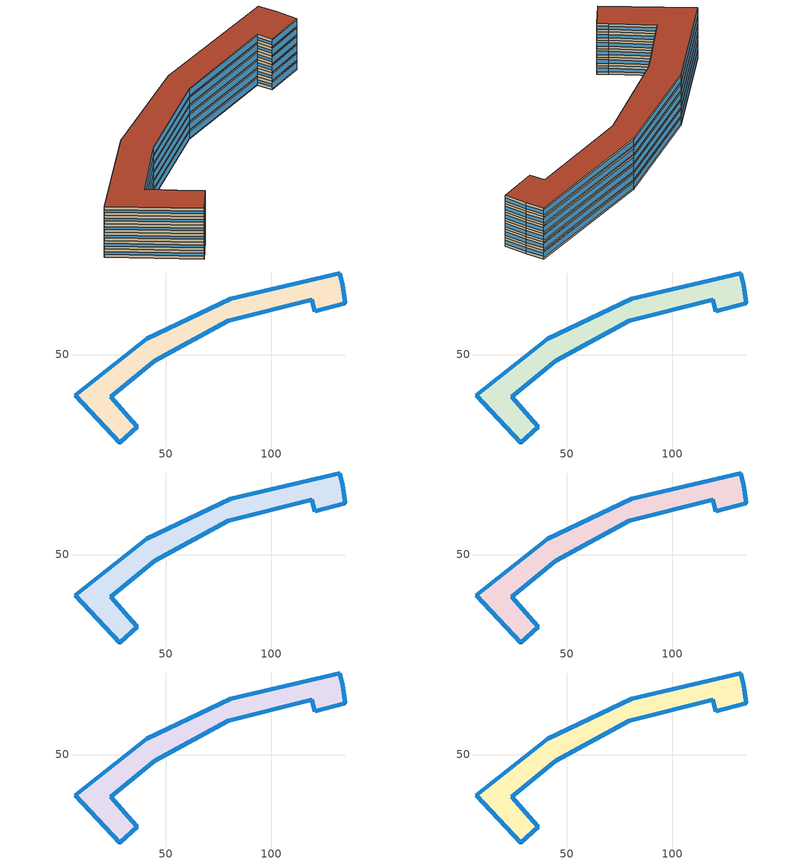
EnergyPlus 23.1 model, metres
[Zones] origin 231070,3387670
Block 21 Administration Storey 0
 floor ground (Project Floor): 132.7,88.66 134.08,82.53 135.32,74.4 120.63,70.43 119.43,75.9 79.73,66.13 44.8,47.03 24.02,29.9 34.1,18.34 36.53,15.83 28.37,8.05 7.05,30.77 41.03,57.44 80.95,76.53 z0
 wall outside (Project Wall): 135.32,74.4 134.08,82.53 132.7,88.66 80.95,76.53 41.03,57.44 7.05,30.77 28.37,8.05 36.53,15.83 34.1,18.34 24.02,29.9 44.8,47.03 79.73,66.13 119.43,75.9 120.63,70.43 135.32,74.4 z0:3
 window (Administration_east_window_construction): 135.32,74.4 134.08,82.52 / 134.08,82.53 132.7,88.66 / 36.53,15.84 34.1,18.33 / 34.09,18.34 24.03,29.9 z0.9:2.1
 window (Administration_north_window_construction): 132.68,88.66 80.98,76.53 / 80.93,76.52 41.05,57.45 / 41.01,57.43 7.07,30.78 z0.6:2.4
 window (Administration_west_window_construction): 7.06,30.76 28.36,8.06 / 119.43,75.9 120.63,70.44 z1.05:1.95
 window (Administration_south_window_construction): 28.38,8.05 36.53,15.83 / 24.03,29.91 44.79,47.02 / 44.81,47.04 79.71,66.12 / 79.75,66.13 119.41,75.9 / 120.64,70.44 135.31,74.39 z0.45:2.55
 roof outside (Project Ceiling): 120.63,70.43 135.32,74.4 134.08,82.53 132.7,88.66 80.95,76.53 41.03,57.44 7.05,30.77 28.37,8.05 36.53,15.83 34.1,18.34 24.02,29.9 44.8,47.03 79.73,66.13 119.43,75.9 z3
Block 21 Administration Storey 1
 floor outside (Project Floor): 132.7,88.66 134.08,82.53 135.32,74.4 120.63,70.43 119.43,75.9 79.73,66.13 44.8,47.03 24.02,29.9 34.1,18.34 36.53,15.83 28.37,8.05 7.05,30.77 41.03,57.44 80.95,76.53 z3
 wall outside (Project Wall): 135.32,74.4 134.08,82.53 132.7,88.66 80.95,76.53 41.03,57.44 7.05,30.77 28.37,8.05 36.53,15.83 34.1,18.34 24.02,29.9 44.8,47.03 79.73,66.13 119.43,75.9 120.63,70.43 135.32,74.4 z3:6
 window (Administration_east_window_construction): 135.32,74.4 134.08,82.52 / 134.08,82.53 132.7,88.66 / 36.53,15.84 34.1,18.33 / 34.09,18.34 24.03,29.9 z3.9:5.1
 window (Administration_north_window_construction): 132.68,88.66 80.98,76.53 / 80.93,76.52 41.05,57.45 / 41.01,57.43 7.07,30.78 z3.6:5.4
 window (Administration_west_window_construction): 7.06,30.76 28.36,8.06 / 119.43,75.9 120.63,70.44 z4.05:4.95
 window (Administration_south_window_construction): 28.38,8.05 36.53,15.83 / 24.03,29.91 44.79,47.02 / 44.81,47.04 79.71,66.12 / 79.75,66.13 119.41,75.9 / 120.64,70.44 135.31,74.39 z3.45:5.55
 roof outside (Project Ceiling): 120.63,70.43 135.32,74.4 134.08,82.53 132.7,88.66 80.95,76.53 41.03,57.44 7.05,30.77 28.37,8.05 36.53,15.83 34.1,18.34 24.02,29.9 44.8,47.03 79.73,66.13 119.43,75.9 z6
Block 21 Administration Storey 2
 floor outside (Project Floor): 132.7,88.66 134.08,82.53 135.32,74.4 120.63,70.43 119.43,75.9 79.73,66.13 44.8,47.03 24.02,29.9 34.1,18.34 36.53,15.83 28.37,8.05 7.05,30.77 41.03,57.44 80.95,76.53 z6
 wall outside (Project Wall): 135.32,74.4 134.08,82.53 132.7,88.66 80.95,76.53 41.03,57.44 7.05,30.77 28.37,8.05 36.53,15.83 34.1,18.34 24.02,29.9 44.8,47.03 79.73,66.13 119.43,75.9 120.63,70.43 135.32,74.4 z6:9
 window (Administration_east_window_construction): 135.32,74.4 134.08,82.52 / 134.08,82.53 132.7,88.66 / 36.53,15.84 34.1,18.33 / 34.09,18.34 24.03,29.9 z6.9:8.1
 window (Administration_north_window_construction): 132.68,88.66 80.98,76.53 / 80.93,76.52 41.05,57.45 / 41.01,57.43 7.07,30.78 z6.6:8.4
 window (Administration_west_window_construction): 7.06,30.76 28.36,8.06 / 119.43,75.9 120.63,70.44 z7.05:7.95
 window (Administration_south_window_construction): 28.38,8.05 36.53,15.83 / 24.03,29.91 44.79,47.02 / 44.81,47.04 79.71,66.12 / 79.75,66.13 119.41,75.9 / 120.64,70.44 135.31,74.39 z6.45:8.55
 roof outside (Project Ceiling): 120.63,70.43 135.32,74.4 134.08,82.53 132.7,88.66 80.95,76.53 41.03,57.44 7.05,30.77 28.37,8.05 36.53,15.83 34.1,18.34 24.02,29.9 44.8,47.03 79.73,66.13 119.43,75.9 z9
Block 21 Administration Storey 3
 floor outside (Project Floor): 132.7,88.66 134.08,82.53 135.32,74.4 120.63,70.43 119.43,75.9 79.73,66.13 44.8,47.03 24.02,29.9 34.1,18.34 36.53,15.83 28.37,8.05 7.05,30.77 41.03,57.44 80.95,76.53 z9
 wall outside (Project Wall): 135.32,74.4 134.08,82.53 132.7,88.66 80.95,76.53 41.03,57.44 7.05,30.77 28.37,8.05 36.53,15.83 34.1,18.34 24.02,29.9 44.8,47.03 79.73,66.13 119.43,75.9 120.63,70.43 135.32,74.4 z9:12
 window (Administration_east_window_construction): 135.32,74.4 134.08,82.52 / 134.08,82.53 132.7,88.66 / 36.53,15.84 34.1,18.33 / 34.09,18.34 24.03,29.9 z9.9:11.1
 window (Administration_north_window_construction): 132.68,88.66 80.98,76.53 / 80.93,76.52 41.05,57.45 / 41.01,57.43 7.07,30.78 z9.6:11.4
 window (Administration_west_window_construction): 7.06,30.76 28.36,8.06 / 119.43,75.9 120.63,70.44 z10.05:10.95
 window (Administration_south_window_construction): 28.38,8.05 36.53,15.83 / 24.03,29.91 44.79,47.02 / 44.81,47.04 79.71,66.12 / 79.75,66.13 119.41,75.9 / 120.64,70.44 135.31,74.39 z9.45:11.55
 roof outside (Project Ceiling): 120.63,70.43 135.32,74.4 134.08,82.53 132.7,88.66 80.95,76.53 41.03,57.44 7.05,30.77 28.37,8.05 36.53,15.83 34.1,18.34 24.02,29.9 44.8,47.03 79.73,66.13 119.43,75.9 z12
Block 21 Administration Storey 4
 floor outside (Project Floor): 132.7,88.66 134.08,82.53 135.32,74.4 120.63,70.43 119.43,75.9 79.73,66.13 44.8,47.03 24.02,29.9 34.1,18.34 36.53,15.83 28.37,8.05 7.05,30.77 41.03,57.44 80.95,76.53 z12
 wall outside (Project Wall): 135.32,74.4 134.08,82.53 132.7,88.66 80.95,76.53 41.03,57.44 7.05,30.77 28.37,8.05 36.53,15.83 34.1,18.34 24.02,29.9 44.8,47.03 79.73,66.13 119.43,75.9 120.63,70.43 135.32,74.4 z12:15
 window (Administration_east_window_construction): 135.32,74.4 134.08,82.52 / 134.08,82.53 132.7,88.66 / 36.53,15.84 34.1,18.33 / 34.09,18.34 24.03,29.9 z12.9:14.1
 window (Administration_north_window_construction): 132.68,88.66 80.98,76.53 / 80.93,76.52 41.05,57.45 / 41.01,57.43 7.07,30.78 z12.6:14.4
 window (Administration_west_window_construction): 7.06,30.76 28.36,8.06 / 119.43,75.9 120.63,70.44 z13.05:13.95
 window (Administration_south_window_construction): 28.38,8.05 36.53,15.83 / 24.03,29.91 44.79,47.02 / 44.81,47.04 79.71,66.12 / 79.75,66.13 119.41,75.9 / 120.64,70.44 135.31,74.39 z12.45:14.55
 roof outside (Project Ceiling): 120.63,70.43 135.32,74.4 134.08,82.53 132.7,88.66 80.95,76.53 41.03,57.44 7.05,30.77 28.37,8.05 36.53,15.83 34.1,18.34 24.02,29.9 44.8,47.03 79.73,66.13 119.43,75.9 z15
Block 21 Administration Storey 5
 floor outside (Project Floor): 132.7,88.66 134.08,82.53 135.32,74.4 120.63,70.43 119.43,75.9 79.73,66.13 44.8,47.03 24.02,29.9 34.1,18.34 36.53,15.83 28.37,8.05 7.05,30.77 41.03,57.44 80.95,76.53 z15
 wall outside (Project Wall): 135.32,74.4 134.08,82.53 132.7,88.66 80.95,76.53 41.03,57.44 7.05,30.77 28.37,8.05 36.53,15.83 34.1,18.34 24.02,29.9 44.8,47.03 79.73,66.13 119.43,75.9 120.63,70.43 135.32,74.4 z15:18
 window (Administration_east_window_construction): 135.32,74.4 134.08,82.52 / 134.08,82.53 132.7,88.66 / 36.53,15.84 34.1,18.33 / 34.09,18.34 24.03,29.9 z15.9:17.1
 window (Administration_north_window_construction): 132.68,88.66 80.98,76.53 / 80.93,76.52 41.05,57.45 / 41.01,57.43 7.07,30.78 z15.6:17.4
 window (Administration_west_window_construction): 7.06,30.76 28.36,8.06 / 119.43,75.9 120.63,70.44 z16.05:16.95
 window (Administration_south_window_construction): 28.38,8.05 36.53,15.83 / 24.03,29.91 44.79,47.02 / 44.81,47.04 79.71,66.12 / 79.75,66.13 119.41,75.9 / 120.64,70.44 135.31,74.39 z15.45:17.55
 roof outside (Project Flat Roof): 120.63,70.43 135.32,74.4 134.08,82.53 132.7,88.66 80.95,76.53 41.03,57.44 7.05,30.77 28.37,8.05 36.53,15.83 34.1,18.34 24.02,29.9 44.8,47.03 79.73,66.13 119.43,75.9 z18
[Building]
Building_1: North Axis=0; Terrain=City; Loads Convergence Tolerance Value=0.04; Temperature Convergence Tolerance Value=0.4; Solar Distribution=FullExterior; Maximum Number of Warmup Days=25; Minimum Number of Warmup Days=6
[Site:Location]
CHN Design_Conditions: Latitude=30; Longitude=114; Time Zone=8; Elevation=12
[SIZINGPERIOD:DESIGNDAY] Day of Month=21; DryBulb Temperature Range Modifier Type=DefaultMultipliers; Humidity Condition Type=Wetbulb; Barometric Pressure=101181; Rain Indicator=No; Snow Indicator=No; Daylight Saving Time Indicator=No; Sky Clearness=0; Begin Environment Reset Mode=FullResetAtBeginEnvironment
Name | Month | Day Type | Maximum DryBulb Temperature | Daily DryBulb Temperature Range | Wetbulb or DewPoint at Maximum DryBulb | Wind Speed | Wind Direction | Solar Model Indicator | ASHRAE Clear Sky Optical Depth for Beam Irradiance taub | ASHRAE Clear Sky Optical Depth for Diffuse Irradiance taud
Ann Htg 99.6% Condns DB | 1 | WinterDesignDay | -10 | 0 | -4.8 | 1 | 340 | ASHRAEClearSky | 0 | 0
Ann Clg .4% Condns DB=>MWB | 7 | SummerDesignDay | 40 | 6.6 | 27.1 | 3.5 | 220 | ASHRAETau | 0.781 | 1.413
[MATERIAL]
DefaultMaterial: Roughness=Rough; Thickness=0.1; Conductivity=0.1; Density=1000; Specific Heat=1000; Thermal Absorptance=0.9; Solar Absorptance=0.7; Visible Absorptance=0.7
[WINDOWMATERIAL:SIMPLEGLAZINGSYSTEM] UFactor=3; Visible Transmittance=0.6
Name | Solar Heat Gain Coefficient
Administration_east_window; Administration_south_window; Administration_west_window | 0.3
Administration_north_window | 0.35
[CONSTRUCTION]
Project Wall; Project Floor; Project Flat Roof; Project Ceiling: DefaultMaterial
Administration_east_window_construction: Administration_east_window
Administration_south_window_construction: Administration_south_window
Administration_west_window_construction: Administration_west_window
Administration_north_window_construction: Administration_north_window
[SPACE] Ceiling Height=autocalculate; Volume=autocalculate; Floor Area=autocalculate; Space Type=Administration
Name | Zone
Block 21 Administration Storey 0_space | Block 21 Administration Storey 0
Block 21 Administration Storey 1_space | Block 21 Administration Storey 1
Block 21 Administration Storey 2_space | Block 21 Administration Storey 2
Block 21 Administration Storey 3_space | Block 21 Administration Storey 3
Block 21 Administration Storey 4_space | Block 21 Administration Storey 4
Block 21 Administration Storey 5_space | Block 21 Administration Storey 5
[SPACELIST]
Administration: Block 21 Administration Storey 0_space, Block 21 Administration Storey 1_space, Block 21 Administration Storey 2_space, Block 21 Administration Storey 3_space, Block 21 Administration Storey 4_space, Block 21 Administration Storey 5_space
[ZONE] Type=1; Multiplier=1; Ceiling Height=autocalculate; Volume=autocalculate; Floor Area=autocalculate; Part of Total Floor Area=Yes
Block 21 Administration Storey 0; Block 21 Administration Storey 1; Block 21 Administration Storey 2; Block 21 Administration Storey 3; Block 21 Administration Storey 4; Block 21 Administration Storey 5
[PEOPLE]
People_for_administration: Zone or ZoneList or Space or SpaceList=Administration; Number of People Schedule=SeasonalSchedule_Schedule_administration_people; Number of People Calculation Method=People/Area; People per Floor Area=0.125; Fraction Radiant=0.3; Sensible Heat Fraction=autocalculate; Activity Level Schedule=SeasonalSchedule_Schedule_administration_activity; Carbon Dioxide Generation Rate=3.82e-08; Enable ASHRAE 55 Comfort Warnings=No; Mean Radiant Temperature Calculation Type=ZoneAveraged; Clothing Insulation Calculation Method=ClothingInsulationSchedule; Cold Stress Temperature Threshold=15.56; Heat Stress Temperature Threshold=30
[LIGHTS]
Light_for_administration: Zone or ZoneList or Space or SpaceList=Administration; Schedule=SeasonalSchedule_administration_lighting; Design Level Calculation Method=Watts/Area; Watts per Zone Floor Area=8; Return Air Fraction=0; Fraction Radiant=0.32; Fraction Visible=0.25; Fraction Replaceable=1; EndUse Subcategory=General; Return Air Fraction Calculated from Plenum Temperature=No; Return Air Fraction Function of Plenum Temperature Coefficient 1=0; Return Air Fraction Function of Plenum Temperature Coefficient 2=0
[ELECTRICEQUIPMENT]
Equipment_for_administration: Zone or ZoneList or Space or SpaceList=Administration; Schedule=SeasonalSchedule_Schedule_administration_equipment; Design Level Calculation Method=Watts/Area; Watts per Zone Floor Area=15; Fraction Latent=0; Fraction Radiant=0; Fraction Lost=0; EndUse Subcategory=Electric Equipment
[DAYLIGHTING:CONTROLS] Illuminance Setpoint at Reference Point 1=300
Name | Zone or Space | Glare Calculation Daylighting Reference Point | Daylighting Reference Point 1
Dlight_Block 21 Administration Storey 0 | Block 21 Administration Storey 0 | Rpoint_Block 21 Administration Storey 0 | Rpoint_Block 21 Administration Storey 0
Dlight_Block 21 Administration Storey 1 | Block 21 Administration Storey 1 | Rpoint_Block 21 Administration Storey 1 | Rpoint_Block 21 Administration Storey 1
Dlight_Block 21 Administration Storey 2 | Block 21 Administration Storey 2 | Rpoint_Block 21 Administration Storey 2 | Rpoint_Block 21 Administration Storey 2
Dlight_Block 21 Administration Storey 3 | Block 21 Administration Storey 3 | Rpoint_Block 21 Administration Storey 3 | Rpoint_Block 21 Administration Storey 3
Dlight_Block 21 Administration Storey 4 | Block 21 Administration Storey 4 | Rpoint_Block 21 Administration Storey 4 | Rpoint_Block 21 Administration Storey 4
Dlight_Block 21 Administration Storey 5 | Block 21 Administration Storey 5 | Rpoint_Block 21 Administration Storey 5 | Rpoint_Block 21 Administration Storey 5
[HVACTEMPLATE:THERMOSTAT]
Name | Heating Setpoint Schedule | Cooling Setpoint Schedule
Thermostat_for_office | SeasonalSchedule_office_heating | SeasonalSchedule_office_cooling
Thermostat_for_commercial | SeasonalSchedule_commerical_heating | SeasonalSchedule_commerical_cooling
Thermostat_for_residential | SeasonalSchedule_residential_heating | SeasonalSchedule_residential_cooling
Thermostat_for_school | SeasonalSchedule_school_heating | SeasonalSchedule_school_cooling
Thermostat_for_hospital | SeasonalSchedule_hospital_heating | SeasonalSchedule_hospital_cooling
Thermostat_for_industrial | SeasonalSchedule_Industrial_heating | SeasonalSchedule_Industrial_cooling
Thermostat_for_transport | SeasonalSchedule_transport_heating | SeasonalSchedule_transport_cooling
Thermostat_for_administration | SeasonalSchedule_administration_heating | SeasonalSchedule_administration_cooling
[HVACTEMPLATE:ZONE:IDEALLOADSAIRSYSTEM] Template Thermostat=Thermostat_for_administration; Maximum Heating Supply Air Temperature=50; Minimum Cooling Supply Air Temperature=13; Maximum Heating Supply Air Humidity Ratio=0.0156; Minimum Cooling Supply Air Humidity Ratio=0.0077; Heating Limit=NoLimit; Cooling Limit=NoLimit; Dehumidification Control Type=ConstantSensibleHeatRatio; Cooling Sensible Heat Ratio=0.7; Dehumidification Setpoint=60; Humidification Control Type=None; Humidification Setpoint=30; Outdoor Air Method=DetailedSpecification; Outdoor Air Flow Rate per Person=0.00944; Outdoor Air Flow Rate per Zone Floor Area=0; Outdoor Air Flow Rate per Zone=0; Design Specification Outdoor Air Object=Ventilation_for_administration; Demand Controlled Ventilation Type=None; Outdoor Air Economizer Type=NoEconomizer; Heat Recovery Type=None; Sensible Heat Recovery Effectiveness=0.7; Latent Heat Recovery Effectiveness=0.65
Block 21 Administration Storey 0; Block 21 Administration Storey 1; Block 21 Administration Storey 2; Block 21 Administration Storey 3; Block 21 Administration Storey 4; Block 21 Administration Storey 5
[DESIGNSPECIFICATION:OUTDOORAIR]
Ventilation_for_administration: Outdoor Air Method=Flow/Person; Outdoor Air Flow per Person=0.00833333; Outdoor Air Flow per Zone Floor Area=0; Outdoor Air Flow per Zone=0; Outdoor Air Flow Air Changes per Hour=0
[SCHEDULE:DAY:HOURLY]
Schedule_administration_heating_summer_hourly; Schedule_commerical_heating_summer_hourly; Schedule_residential_heating_summer_hourly; Schedule_school_heating_summer_hourly; Schedule_hospital_heating_summer_hourly; Schedule_Industrial_heating_summer_hourly; Schedule_transport_heating_summer_hourly; Schedule_office_heating_summer_hourly: -20, -20, -20, -20, -20, -20, -20, -20, -20, -20, -20, -20, -20, -20, -20, -20, -20, -20, -20, -20, -20, -20, -20, -20
Schedule_administration_heating_winnter_weekday_hourly: 5, 5, 5, 5, 5, 5, 12, 12, 18, 20, 20, 20, 20, 20, 20, 20, 20, 20, 18, 5, 5, 5, 5, 5
Schedule_administration_heating_winnter_holiday_hourly; Schedule_school_heating_winnter_holiday_hourly: 5, 5, 5, 5, 5, 5, 5, 5, 5, 5, 5, 5, 5, 5, 5, 5, 5, 5, 5, 5, 5, 5, 5, 5
Schedule_administration_cooling_winter_hourly; Schedule_administration_cooling_summer_holiday_hourly; Schedule_commerical_cooling_winter_hourly; Schedule_residential_cooling_winter_hourly; Schedule_school_cooling_winter_hourly; Schedule_school_cooling_summer_holiday_hourly; Schedule_hospital_cooling_winter_hourly; Schedule_Industrial_cooling_winter_hourly; Schedule_transport_cooling_winter_hourly; Schedule_office_cooling_winter_hourly: 50, 50, 50, 50, 50, 50, 50, 50, 50, 50, 50, 50, 50, 50, 50, 50, 50, 50, 50, 50, 50, 50, 50, 50
Schedule_administration_cooling_summer_weekday_hourly: 50, 50, 50, 50, 50, 50, 50, 28, 26, 26, 26, 26, 26, 26, 26, 26, 26, 26, 50, 50, 50, 50, 50, 50
Schedule_administration_lighting_weekday_hourly: 0.2, 0.2, 0.2, 0.2, 0.2, 0.2, 0.2, 0.5, 0.95, 0.95, 0.95, 0.8, 0.8, 0.95, 0.95, 0.95, 0.95, 0.95, 0.3, 0.2, 0.2, 0.2, 0.2, 0.2
Schedule_administration_lighting_holiday_hourly: 0.2, 0.2, 0.2, 0.2, 0.2, 0.2, 0.2, 0.25, 0.475, 0.475, 0.475, 0.4, 0.4, 0.475, 0.475, 0.475, 0.475, 0.475, 0.2, 0.2, 0.2, 0.2, 0.2, 0.2
Schedule_administration_equipment_weekday_hourly: 0.2, 0.2, 0.2, 0.2, 0.2, 0.2, 0.2, 0.5, 0.95, 0.95, 0.95, 0.5, 0.5, 0.95, 0.95, 0.95, 0.95, 0.3, 0.2, 0.2, 0.2, 0.2, 0.2, 0.2
Schedule_administration_equipment_holiday_hourly: 0.2, 0.2, 0.2, 0.2, 0.2, 0.2, 0.2, 0.25, 0.475, 0.475, 0.475, 0.25, 0.25, 0.475, 0.475, 0.475, 0.475, 0.2, 0.2, 0.2, 0.2, 0.2, 0.2, 0.2
Schedule_administration_people_weekday_hourly: 0, 0, 0, 0, 0, 0, 0.1, 0.5, 0.95, 0.95, 0.95, 0.8, 0.8, 0.95, 0.95, 0.95, 0.95, 0.3, 0.1, 0, 0, 0, 0, 0
Schedule_administration_people_holiday_hourly: 0, 0, 0, 0, 0, 0, 0.02, 0.1, 0.19, 0.19, 0.19, 0.16, 0.16, 0.19, 0.19, 0.19, 0.19, 0.06, 0.02, 0, 0, 0, 0, 0
Schedule_administration_activity_weekday_hourly; Schedule_administration_activity_holiday_hourly: 144, 144, 144, 144, 144, 144, 144, 144, 144, 144, 144, 144, 144, 144, 144, 144, 144, 144, 144, 144, 144, 144, 144, 144
Schedule_commerical_heating_winnter_weekday_hourly; Schedule_commerical_heating_winnter_holiday_hourly: 5, 5, 5, 5, 5, 5, 12, 16, 18, 18, 18, 18, 18, 18, 18, 18, 18, 18, 18, 18, 12, 5, 5, 5
Schedule_commerical_cooling_summer_weekday_hourly; Schedule_commerical_cooling_summer_holiday_hourly: 50, 50, 50, 50, 50, 50, 50, 28, 24, 24, 24, 24, 24, 24, 24, 24, 24, 24, 24, 24, 24, 28, 50, 50
Schedule_residential_heating_winnter_weekday_hourly; Schedule_residential_heating_winnter_holiday_hourly: 18, 18, 18, 18, 18, 18, 18, -20, -20, -20, -20, -20, -20, -20, -20, -20, -20, -20, -20, -20, 18, 18, 18, 18
Schedule_residential_cooling_summer_weekday_hourly; Schedule_residential_cooling_summer_holiday_hourly: 26, 26, 26, 26, 26, 26, 26, 50, 50, 50, 50, 50, 50, 50, 50, 50, 50, 50, 50, 50, 26, 26, 26, 26
Schedule_school_heating_winnter_weekday_hourly: 5, 5, 5, 5, 5, 12, 18, 20, 20, 20, 20, 20, 20, 20, 20, 20, 20, 20, 18, 12, 5, 5, 5, 5
Schedule_school_cooling_summer_weekday_hourly: 50, 50, 50, 50, 50, 50, 28, 26, 26, 26, 26, 26, 26, 26, 26, 26, 26, 26, 50, 50, 50, 50, 50, 50
Schedule_hospital_heating_winnter_weekday_hourly; Schedule_hospital_heating_winnter_holiday_hourly: 22, 22, 22, 22, 22, 22, 22, 22, 22, 22, 22, 22, 22, 22, 22, 22, 22, 22, 22, 22, 22, 22, 22, 22
Schedule_hospital_cooling_summer_weekday_hourly; Schedule_hospital_cooling_summer_holiday_hourly: 26, 26, 26, 26, 26, 26, 26, 26, 26, 26, 26, 26, 26, 26, 26, 26, 26, 26, 26, 26, 26, 26, 26, 26
Schedule_Industrial_heating_winnter_weekday_hourly; Schedule_Industrial_heating_winnter_holiday_hourly: -20, -20, -20, -20, -20, -20, 18, 18, 18, 18, 18, 18, 18, 18, 18, 18, 18, 18, 18, -20, -20, -20, -20, -20
Schedule_Industrial_cooling_summer_weekday_hourly; Schedule_Industrial_cooling_summer_holiday_hourly: 50, 50, 50, 50, 50, 50, 50, 28, 28, 28, 28, 28, 28, 28, 28, 28, 28, 28, 28, 50, 50, 50, 50, 50
Schedule_transport_heating_winnter_weekday_hourly; Schedule_transport_heating_winnter_holiday_hourly: 18, 18, 18, 18, 18, 18, 20, 20, 20, 20, 20, 20, 20, 20, 20, 20, 20, 20, 20, 20, 20, 20, 18, 18
Schedule_transport_cooling_summer_weekday_hourly; Schedule_transport_cooling_summer_holiday_hourly: 26, 26, 26, 26, 26, 26, 26, 24, 24, 24, 25, 24, 24, 24, 24, 24, 24, 24, 24, 24, 24, 24, 26, 28
Schedule_office_heating_winnter_weekday_hourly: 5, 5, 5, 5, 5, 5, 12, 18, 20, 20, 20, 20, 20, 20, 20, 20, 20, 20, 20, 18, 12, 5, 5, 5
Schedule_office_heating_winnter_holiday_hourly: 5, 5, 5, 5, 5, 5, 5, 5, 5, 16, 16, 16, 16, 16, 16, 16, 16, 5, 5, 5, 5, 5, 5, 5
Schedule_office_cooling_summer_weekday_hourly: 50, 50, 50, 50, 50, 50, 28, 26, 26, 26, 26, 26, 26, 26, 26, 26, 26, 26, 26, 26, 50, 50, 50, 50
Schedule_office_cooling_summer_holiday_hourly: 50, 50, 50, 50, 50, 50, 50, 50, 50, 50, 50, 26, 26, 26, 26, 26, 26, 50, 50, 50, 50, 50, 50, 50
[SCHEDULE:WEEK:DAILY]
Schedule_office_heating_summer_weekly: Schedule_office_heating_summer_hourly, Schedule_office_heating_summer_hourly, Schedule_office_heating_summer_hourly, Schedule_office_heating_summer_hourly, Schedule_office_heating_summer_hourly, Schedule_office_heating_summer_hourly, Schedule_office_heating_summer_hourly, Schedule_office_heating_summer_hourly, Schedule_office_heating_summer_hourly, Schedule_office_heating_summer_hourly, Schedule_office_heating_summer_hourly, Schedule_office_heating_summer_hourly
Schedule_office_heating_winnter_weekly: Schedule_office_heating_winnter_holiday_hourly, Schedule_office_heating_winnter_weekday_hourly, Schedule_office_heating_winnter_weekday_hourly, Schedule_office_heating_winnter_weekday_hourly, Schedule_office_heating_winnter_weekday_hourly, Schedule_office_heating_winnter_weekday_hourly, Schedule_office_heating_winnter_holiday_hourly, Schedule_office_heating_winnter_holiday_hourly, Schedule_office_heating_winnter_weekday_hourly, Schedule_office_heating_winnter_weekday_hourly, Schedule_office_heating_winnter_holiday_hourly, Schedule_office_heating_winnter_holiday_hourly
Schedule_office_cooling_winnter_weekly: Schedule_office_cooling_winter_hourly, Schedule_office_cooling_winter_hourly, Schedule_office_cooling_winter_hourly, Schedule_office_cooling_winter_hourly, Schedule_office_cooling_winter_hourly, Schedule_office_cooling_winter_hourly, Schedule_office_cooling_winter_hourly, Schedule_office_cooling_winter_hourly, Schedule_office_cooling_winter_hourly, Schedule_office_cooling_winter_hourly, Schedule_office_cooling_winter_hourly, Schedule_office_cooling_winter_hourly
Schedule_office_cooling_summer_weekly: Schedule_office_cooling_summer_holiday_hourly, Schedule_office_cooling_summer_weekday_hourly, Schedule_office_cooling_summer_weekday_hourly, Schedule_office_cooling_summer_weekday_hourly, Schedule_office_cooling_summer_weekday_hourly, Schedule_office_cooling_summer_weekday_hourly, Schedule_office_cooling_summer_holiday_hourly, Schedule_office_cooling_summer_holiday_hourly, Schedule_office_cooling_summer_weekday_hourly, Schedule_office_cooling_summer_weekday_hourly, Schedule_office_cooling_summer_holiday_hourly, Schedule_office_cooling_summer_holiday_hourly
Schedule_commerical_heating_summer_weekly: Schedule_commerical_heating_summer_hourly, Schedule_commerical_heating_summer_hourly, Schedule_commerical_heating_summer_hourly, Schedule_commerical_heating_summer_hourly, Schedule_commerical_heating_summer_hourly, Schedule_commerical_heating_summer_hourly, Schedule_commerical_heating_summer_hourly, Schedule_commerical_heating_summer_hourly, Schedule_commerical_heating_summer_hourly, Schedule_commerical_heating_summer_hourly, Schedule_commerical_heating_summer_hourly, Schedule_commerical_heating_summer_hourly
Schedule_commerical_heating_winnter_weekly: Schedule_commerical_heating_winnter_holiday_hourly, Schedule_commerical_heating_winnter_weekday_hourly, Schedule_commerical_heating_winnter_weekday_hourly, Schedule_commerical_heating_winnter_weekday_hourly, Schedule_commerical_heating_winnter_weekday_hourly, Schedule_commerical_heating_winnter_weekday_hourly, Schedule_commerical_heating_winnter_holiday_hourly, Schedule_commerical_heating_winnter_holiday_hourly, Schedule_commerical_heating_winnter_weekday_hourly, Schedule_commerical_heating_winnter_weekday_hourly, Schedule_commerical_heating_winnter_holiday_hourly, Schedule_commerical_heating_winnter_holiday_hourly
Schedule_commerical_cooling_winnter_weekly: Schedule_commerical_cooling_winter_hourly, Schedule_commerical_cooling_winter_hourly, Schedule_commerical_cooling_winter_hourly, Schedule_commerical_cooling_winter_hourly, Schedule_commerical_cooling_winter_hourly, Schedule_commerical_cooling_winter_hourly, Schedule_commerical_cooling_winter_hourly, Schedule_commerical_cooling_winter_hourly, Schedule_commerical_cooling_winter_hourly, Schedule_commerical_cooling_winter_hourly, Schedule_commerical_cooling_winter_hourly, Schedule_commerical_cooling_winter_hourly
Schedule_commerical_cooling_summer_weekly: Schedule_commerical_cooling_summer_holiday_hourly, Schedule_commerical_cooling_summer_weekday_hourly, Schedule_commerical_cooling_summer_weekday_hourly, Schedule_commerical_cooling_summer_weekday_hourly, Schedule_commerical_cooling_summer_weekday_hourly, Schedule_commerical_cooling_summer_weekday_hourly, Schedule_commerical_cooling_summer_holiday_hourly, Schedule_commerical_cooling_summer_holiday_hourly, Schedule_commerical_cooling_summer_weekday_hourly, Schedule_commerical_cooling_summer_weekday_hourly, Schedule_commerical_cooling_summer_holiday_hourly, Schedule_commerical_cooling_summer_holiday_hourly
Schedule_residential_heating_summer_weekly: Schedule_residential_heating_summer_hourly, Schedule_residential_heating_summer_hourly, Schedule_residential_heating_summer_hourly, Schedule_residential_heating_summer_hourly, Schedule_residential_heating_summer_hourly, Schedule_residential_heating_summer_hourly, Schedule_residential_heating_summer_hourly, Schedule_residential_heating_summer_hourly, Schedule_residential_heating_summer_hourly, Schedule_residential_heating_summer_hourly, Schedule_residential_heating_summer_hourly, Schedule_residential_heating_summer_hourly
Schedule_residential_heating_winnter_weekly: Schedule_residential_heating_winnter_holiday_hourly, Schedule_residential_heating_winnter_weekday_hourly, Schedule_residential_heating_winnter_weekday_hourly, Schedule_residential_heating_winnter_weekday_hourly, Schedule_residential_heating_winnter_weekday_hourly, Schedule_residential_heating_winnter_weekday_hourly, Schedule_residential_heating_winnter_holiday_hourly, Schedule_residential_heating_winnter_holiday_hourly, Schedule_residential_heating_winnter_weekday_hourly, Schedule_residential_heating_winnter_weekday_hourly, Schedule_residential_heating_winnter_holiday_hourly, Schedule_residential_heating_winnter_holiday_hourly
Schedule_residential_cooling_winnter_weekly: Schedule_residential_cooling_winter_hourly, Schedule_residential_cooling_winter_hourly, Schedule_residential_cooling_winter_hourly, Schedule_residential_cooling_winter_hourly, Schedule_residential_cooling_winter_hourly, Schedule_residential_cooling_winter_hourly, Schedule_residential_cooling_winter_hourly, Schedule_residential_cooling_winter_hourly, Schedule_residential_cooling_winter_hourly, Schedule_residential_cooling_winter_hourly, Schedule_residential_cooling_winter_hourly, Schedule_residential_cooling_winter_hourly
Schedule_residential_cooling_summer_weekly: Schedule_residential_cooling_summer_holiday_hourly, Schedule_residential_cooling_summer_weekday_hourly, Schedule_residential_cooling_summer_weekday_hourly, Schedule_residential_cooling_summer_weekday_hourly, Schedule_residential_cooling_summer_weekday_hourly, Schedule_residential_cooling_summer_weekday_hourly, Schedule_residential_cooling_summer_holiday_hourly, Schedule_residential_cooling_summer_holiday_hourly, Schedule_residential_cooling_summer_weekday_hourly, Schedule_residential_cooling_summer_weekday_hourly, Schedule_residential_cooling_summer_holiday_hourly, Schedule_residential_cooling_summer_holiday_hourly
Schedule_school_heating_summer_weekly: Schedule_school_heating_summer_hourly, Schedule_school_heating_summer_hourly, Schedule_school_heating_summer_hourly, Schedule_school_heating_summer_hourly, Schedule_school_heating_summer_hourly, Schedule_school_heating_summer_hourly, Schedule_school_heating_summer_hourly, Schedule_school_heating_summer_hourly, Schedule_school_heating_summer_hourly, Schedule_school_heating_summer_hourly, Schedule_school_heating_summer_hourly, Schedule_school_heating_summer_hourly
Schedule_school_heating_winnter_weekly: Schedule_school_heating_winnter_holiday_hourly, Schedule_school_heating_winnter_weekday_hourly, Schedule_school_heating_winnter_weekday_hourly, Schedule_school_heating_winnter_weekday_hourly, Schedule_school_heating_winnter_weekday_hourly, Schedule_school_heating_winnter_weekday_hourly, Schedule_school_heating_winnter_holiday_hourly, Schedule_school_heating_winnter_holiday_hourly, Schedule_school_heating_winnter_weekday_hourly, Schedule_school_heating_winnter_weekday_hourly, Schedule_school_heating_winnter_holiday_hourly, Schedule_school_heating_winnter_holiday_hourly
Schedule_school_cooling_winnter_weekly: Schedule_school_cooling_winter_hourly, Schedule_school_cooling_winter_hourly, Schedule_school_cooling_winter_hourly, Schedule_school_cooling_winter_hourly, Schedule_school_cooling_winter_hourly, Schedule_school_cooling_winter_hourly, Schedule_school_cooling_winter_hourly, Schedule_school_cooling_winter_hourly, Schedule_school_cooling_winter_hourly, Schedule_school_cooling_winter_hourly, Schedule_school_cooling_winter_hourly, Schedule_school_cooling_winter_hourly
Schedule_school_cooling_summer_weekly: Schedule_school_cooling_summer_holiday_hourly, Schedule_school_cooling_summer_weekday_hourly, Schedule_school_cooling_summer_weekday_hourly, Schedule_school_cooling_summer_weekday_hourly, Schedule_school_cooling_summer_weekday_hourly, Schedule_school_cooling_summer_weekday_hourly, Schedule_school_cooling_summer_holiday_hourly, Schedule_school_cooling_summer_holiday_hourly, Schedule_school_cooling_summer_weekday_hourly, Schedule_school_cooling_summer_weekday_hourly, Schedule_school_cooling_summer_holiday_hourly, Schedule_school_cooling_summer_holiday_hourly
Schedule_hospital_heating_summer_weekly: Schedule_hospital_heating_summer_hourly, Schedule_hospital_heating_summer_hourly, Schedule_hospital_heating_summer_hourly, Schedule_hospital_heating_summer_hourly, Schedule_hospital_heating_summer_hourly, Schedule_hospital_heating_summer_hourly, Schedule_hospital_heating_summer_hourly, Schedule_hospital_heating_summer_hourly, Schedule_hospital_heating_summer_hourly, Schedule_hospital_heating_summer_hourly, Schedule_hospital_heating_summer_hourly, Schedule_hospital_heating_summer_hourly
Schedule_hospital_heating_winnter_weekly: Schedule_hospital_heating_winnter_holiday_hourly, Schedule_hospital_heating_winnter_weekday_hourly, Schedule_hospital_heating_winnter_weekday_hourly, Schedule_hospital_heating_winnter_weekday_hourly, Schedule_hospital_heating_winnter_weekday_hourly, Schedule_hospital_heating_winnter_weekday_hourly, Schedule_hospital_heating_winnter_holiday_hourly, Schedule_hospital_heating_winnter_holiday_hourly, Schedule_hospital_heating_winnter_weekday_hourly, Schedule_hospital_heating_winnter_weekday_hourly, Schedule_hospital_heating_winnter_holiday_hourly, Schedule_hospital_heating_winnter_holiday_hourly
Schedule_hospital_cooling_winnter_weekly: Schedule_hospital_cooling_winter_hourly, Schedule_hospital_cooling_winter_hourly, Schedule_hospital_cooling_winter_hourly, Schedule_hospital_cooling_winter_hourly, Schedule_hospital_cooling_winter_hourly, Schedule_hospital_cooling_winter_hourly, Schedule_hospital_cooling_winter_hourly, Schedule_hospital_cooling_winter_hourly, Schedule_hospital_cooling_winter_hourly, Schedule_hospital_cooling_winter_hourly, Schedule_hospital_cooling_winter_hourly, Schedule_hospital_cooling_winter_hourly
Schedule_hospital_cooling_summer_weekly: Schedule_hospital_cooling_summer_holiday_hourly, Schedule_hospital_cooling_summer_weekday_hourly, Schedule_hospital_cooling_summer_weekday_hourly, Schedule_hospital_cooling_summer_weekday_hourly, Schedule_hospital_cooling_summer_weekday_hourly, Schedule_hospital_cooling_summer_weekday_hourly, Schedule_hospital_cooling_summer_holiday_hourly, Schedule_hospital_cooling_summer_holiday_hourly, Schedule_hospital_cooling_summer_weekday_hourly, Schedule_hospital_cooling_summer_weekday_hourly, Schedule_hospital_cooling_summer_holiday_hourly, Schedule_hospital_cooling_summer_holiday_hourly
Schedule_Industrial_heating_summer_weekly: Schedule_Industrial_heating_summer_hourly, Schedule_Industrial_heating_summer_hourly, Schedule_Industrial_heating_summer_hourly, Schedule_Industrial_heating_summer_hourly, Schedule_Industrial_heating_summer_hourly, Schedule_Industrial_heating_summer_hourly, Schedule_Industrial_heating_summer_hourly, Schedule_Industrial_heating_summer_hourly, Schedule_Industrial_heating_summer_hourly, Schedule_Industrial_heating_summer_hourly, Schedule_Industrial_heating_summer_hourly, Schedule_Industrial_heating_summer_hourly
Schedule_Industrial_heating_winnter_weekly: Schedule_Industrial_heating_winnter_holiday_hourly, Schedule_Industrial_heating_winnter_weekday_hourly, Schedule_Industrial_heating_winnter_weekday_hourly, Schedule_Industrial_heating_winnter_weekday_hourly, Schedule_Industrial_heating_winnter_weekday_hourly, Schedule_Industrial_heating_winnter_weekday_hourly, Schedule_Industrial_heating_winnter_holiday_hourly, Schedule_Industrial_heating_winnter_holiday_hourly, Schedule_Industrial_heating_winnter_weekday_hourly, Schedule_Industrial_heating_winnter_weekday_hourly, Schedule_Industrial_heating_winnter_holiday_hourly, Schedule_Industrial_heating_winnter_holiday_hourly
Schedule_Industrial_cooling_winnter_weekly: Schedule_Industrial_cooling_winter_hourly, Schedule_Industrial_cooling_winter_hourly, Schedule_Industrial_cooling_winter_hourly, Schedule_Industrial_cooling_winter_hourly, Schedule_Industrial_cooling_winter_hourly, Schedule_Industrial_cooling_winter_hourly, Schedule_Industrial_cooling_winter_hourly, Schedule_Industrial_cooling_winter_hourly, Schedule_Industrial_cooling_winter_hourly, Schedule_Industrial_cooling_winter_hourly, Schedule_Industrial_cooling_winter_hourly, Schedule_Industrial_cooling_winter_hourly
Schedule_Industrial_cooling_summer_weekly: Schedule_Industrial_cooling_summer_holiday_hourly, Schedule_Industrial_cooling_summer_weekday_hourly, Schedule_Industrial_cooling_summer_weekday_hourly, Schedule_Industrial_cooling_summer_weekday_hourly, Schedule_Industrial_cooling_summer_weekday_hourly, Schedule_Industrial_cooling_summer_weekday_hourly, Schedule_Industrial_cooling_summer_holiday_hourly, Schedule_Industrial_cooling_summer_holiday_hourly, Schedule_Industrial_cooling_summer_weekday_hourly, Schedule_Industrial_cooling_summer_weekday_hourly, Schedule_Industrial_cooling_summer_holiday_hourly, Schedule_Industrial_cooling_summer_holiday_hourly
Schedule_administration_heating_summer_weekly: Schedule_administration_heating_summer_hourly, Schedule_administration_heating_summer_hourly, Schedule_administration_heating_summer_hourly, Schedule_administration_heating_summer_hourly, Schedule_administration_heating_summer_hourly, Schedule_administration_heating_summer_hourly, Schedule_administration_heating_summer_hourly, Schedule_administration_heating_summer_hourly, Schedule_administration_heating_summer_hourly, Schedule_administration_heating_summer_hourly, Schedule_administration_heating_summer_hourly, Schedule_administration_heating_summer_hourly
Schedule_administration_heating_winnter_weekly: Schedule_administration_heating_winnter_holiday_hourly, Schedule_administration_heating_winnter_weekday_hourly, Schedule_administration_heating_winnter_weekday_hourly, Schedule_administration_heating_winnter_weekday_hourly, Schedule_administration_heating_winnter_weekday_hourly, Schedule_administration_heating_winnter_weekday_hourly, Schedule_administration_heating_winnter_holiday_hourly, Schedule_administration_heating_winnter_holiday_hourly, Schedule_administration_heating_winnter_weekday_hourly, Schedule_administration_heating_winnter_weekday_hourly, Schedule_administration_heating_winnter_holiday_hourly, Schedule_administration_heating_winnter_holiday_hourly
Schedule_administration_cooling_winnter_weekly: Schedule_administration_cooling_winter_hourly, Schedule_administration_cooling_winter_hourly, Schedule_administration_cooling_winter_hourly, Schedule_administration_cooling_winter_hourly, Schedule_administration_cooling_winter_hourly, Schedule_administration_cooling_winter_hourly, Schedule_administration_cooling_winter_hourly, Schedule_administration_cooling_winter_hourly, Schedule_administration_cooling_winter_hourly, Schedule_administration_cooling_winter_hourly, Schedule_administration_cooling_winter_hourly, Schedule_administration_cooling_winter_hourly
Schedule_administration_cooling_summer_weekly: Schedule_administration_cooling_summer_holiday_hourly, Schedule_administration_cooling_summer_weekday_hourly, Schedule_administration_cooling_summer_weekday_hourly, Schedule_administration_cooling_summer_weekday_hourly, Schedule_administration_cooling_summer_weekday_hourly, Schedule_administration_cooling_summer_weekday_hourly, Schedule_administration_cooling_summer_holiday_hourly, Schedule_administration_cooling_summer_holiday_hourly, Schedule_administration_cooling_summer_weekday_hourly, Schedule_administration_cooling_summer_weekday_hourly, Schedule_administration_cooling_summer_holiday_hourly, Schedule_administration_cooling_summer_holiday_hourly
Schedule_administration_lighting_weekly: Schedule_administration_lighting_holiday_hourly, Schedule_administration_lighting_weekday_hourly, Schedule_administration_lighting_weekday_hourly, Schedule_administration_lighting_weekday_hourly, Schedule_administration_lighting_weekday_hourly, Schedule_administration_lighting_weekday_hourly, Schedule_administration_lighting_holiday_hourly, Schedule_administration_lighting_holiday_hourly, Schedule_administration_lighting_weekday_hourly, Schedule_administration_lighting_weekday_hourly, Schedule_administration_lighting_holiday_hourly, Schedule_administration_lighting_holiday_hourly
Schedule_administration_equipment_weekly: Schedule_administration_equipment_holiday_hourly, Schedule_administration_equipment_weekday_hourly, Schedule_administration_equipment_weekday_hourly, Schedule_administration_equipment_weekday_hourly, Schedule_administration_equipment_weekday_hourly, Schedule_administration_equipment_weekday_hourly, Schedule_administration_equipment_holiday_hourly, Schedule_administration_equipment_holiday_hourly, Schedule_administration_equipment_weekday_hourly, Schedule_administration_equipment_weekday_hourly, Schedule_administration_equipment_holiday_hourly, Schedule_administration_equipment_holiday_hourly
Schedule_administration_people_weekly: Schedule_administration_people_holiday_hourly, Schedule_administration_people_weekday_hourly, Schedule_administration_people_weekday_hourly, Schedule_administration_people_weekday_hourly, Schedule_administration_people_weekday_hourly, Schedule_administration_people_weekday_hourly, Schedule_administration_people_holiday_hourly, Schedule_administration_people_holiday_hourly, Schedule_administration_people_weekday_hourly, Schedule_administration_people_weekday_hourly, Schedule_administration_people_holiday_hourly, Schedule_administration_people_holiday_hourly
Schedule_administration_activity_weekly: Schedule_administration_activity_holiday_hourly, Schedule_administration_activity_weekday_hourly, Schedule_administration_activity_weekday_hourly, Schedule_administration_activity_weekday_hourly, Schedule_administration_activity_weekday_hourly, Schedule_administration_activity_weekday_hourly, Schedule_administration_activity_holiday_hourly, Schedule_administration_activity_holiday_hourly, Schedule_administration_activity_weekday_hourly, Schedule_administration_activity_weekday_hourly, Schedule_administration_activity_holiday_hourly, Schedule_administration_activity_holiday_hourly
Schedule_transport_heating_summer_weekly: Schedule_transport_heating_summer_hourly, Schedule_transport_heating_summer_hourly, Schedule_transport_heating_summer_hourly, Schedule_transport_heating_summer_hourly, Schedule_transport_heating_summer_hourly, Schedule_transport_heating_summer_hourly, Schedule_transport_heating_summer_hourly, Schedule_transport_heating_summer_hourly, Schedule_transport_heating_summer_hourly, Schedule_transport_heating_summer_hourly, Schedule_transport_heating_summer_hourly, Schedule_transport_heating_summer_hourly
Schedule_transport_heating_winnter_weekly: Schedule_transport_heating_winnter_holiday_hourly, Schedule_transport_heating_winnter_weekday_hourly, Schedule_transport_heating_winnter_weekday_hourly, Schedule_transport_heating_winnter_weekday_hourly, Schedule_transport_heating_winnter_weekday_hourly, Schedule_transport_heating_winnter_weekday_hourly, Schedule_transport_heating_winnter_holiday_hourly, Schedule_transport_heating_winnter_holiday_hourly, Schedule_transport_heating_winnter_weekday_hourly, Schedule_transport_heating_winnter_weekday_hourly, Schedule_transport_heating_winnter_holiday_hourly, Schedule_transport_heating_winnter_holiday_hourly
Schedule_transport_cooling_winnter_weekly: Schedule_transport_cooling_winter_hourly, Schedule_transport_cooling_winter_hourly, Schedule_transport_cooling_winter_hourly, Schedule_transport_cooling_winter_hourly, Schedule_transport_cooling_winter_hourly, Schedule_transport_cooling_winter_hourly, Schedule_transport_cooling_winter_hourly, Schedule_transport_cooling_winter_hourly, Schedule_transport_cooling_winter_hourly, Schedule_transport_cooling_winter_hourly, Schedule_transport_cooling_winter_hourly, Schedule_transport_cooling_winter_hourly
Schedule_transport_cooling_summer_weekly: Schedule_transport_cooling_summer_holiday_hourly, Schedule_transport_cooling_summer_weekday_hourly, Schedule_transport_cooling_summer_weekday_hourly, Schedule_transport_cooling_summer_weekday_hourly, Schedule_transport_cooling_summer_weekday_hourly, Schedule_transport_cooling_summer_weekday_hourly, Schedule_transport_cooling_summer_holiday_hourly, Schedule_transport_cooling_summer_holiday_hourly, Schedule_transport_cooling_summer_weekday_hourly, Schedule_transport_cooling_summer_weekday_hourly, Schedule_transport_cooling_summer_holiday_hourly, Schedule_transport_cooling_summer_holiday_hourly
[SCHEDULE:YEAR]
SeasonalSchedule_office_heating: Schedule_office_heating_winnter_weekly, 1, 1, 3, 31, Schedule_office_heating_summer_weekly, 4, 1, 11, 30, Schedule_office_heating_winnter_weekly, 12, 1, 12, 31
SeasonalSchedule_office_cooling: Schedule_office_cooling_winnter_weekly, 1, 1, 5, 31, Schedule_office_cooling_summer_weekly, 6, 1, 9, 30, Schedule_office_cooling_winnter_weekly, 10, 1, 12, 31
SeasonalSchedule_commerical_heating: Schedule_commerical_heating_winnter_weekly, 1, 1, 3, 31, Schedule_commerical_heating_summer_weekly, 4, 1, 11, 30, Schedule_commerical_heating_winnter_weekly, 12, 1, 12, 31
SeasonalSchedule_commerical_cooling: Schedule_commerical_cooling_winnter_weekly, 1, 1, 5, 31, Schedule_commerical_cooling_summer_weekly, 6, 1, 9, 30, Schedule_commerical_cooling_winnter_weekly, 10, 1, 12, 31
SeasonalSchedule_residential_heating: Schedule_residential_heating_winnter_weekly, 1, 1, 3, 31, Schedule_residential_heating_summer_weekly, 4, 1, 11, 30, Schedule_residential_heating_winnter_weekly, 12, 1, 12, 31
SeasonalSchedule_residential_cooling: Schedule_residential_cooling_winnter_weekly, 1, 1, 5, 31, Schedule_residential_cooling_summer_weekly, 6, 1, 9, 30, Schedule_residential_cooling_winnter_weekly, 10, 1, 12, 31
SeasonalSchedule_school_heating: Schedule_school_heating_winnter_weekly, 1, 1, 3, 31, Schedule_school_heating_summer_weekly, 4, 1, 11, 30, Schedule_school_heating_winnter_weekly, 12, 1, 12, 31
SeasonalSchedule_school_cooling: Schedule_school_cooling_winnter_weekly, 1, 1, 5, 31, Schedule_school_cooling_summer_weekly, 6, 1, 9, 30, Schedule_school_cooling_winnter_weekly, 10, 1, 12, 31
SeasonalSchedule_hospital_heating: Schedule_hospital_heating_winnter_weekly, 1, 1, 3, 31, Schedule_hospital_heating_summer_weekly, 4, 1, 11, 30, Schedule_hospital_heating_winnter_weekly, 12, 1, 12, 31
SeasonalSchedule_hospital_cooling: Schedule_hospital_cooling_winnter_weekly, 1, 1, 5, 31, Schedule_hospital_cooling_summer_weekly, 6, 1, 9, 30, Schedule_hospital_cooling_winnter_weekly, 10, 1, 12, 31
SeasonalSchedule_Industrial_heating: Schedule_Industrial_heating_winnter_weekly, 1, 1, 3, 31, Schedule_Industrial_heating_summer_weekly, 4, 1, 11, 30, Schedule_Industrial_heating_winnter_weekly, 12, 1, 12, 31
SeasonalSchedule_Industrial_cooling: Schedule_Industrial_cooling_winnter_weekly, 1, 1, 5, 31, Schedule_Industrial_cooling_summer_weekly, 6, 1, 9, 30, Schedule_Industrial_cooling_winnter_weekly, 10, 1, 12, 31
SeasonalSchedule_transport_heating: Schedule_transport_heating_winnter_weekly, 1, 1, 3, 31, Schedule_transport_heating_summer_weekly, 4, 1, 11, 30, Schedule_transport_heating_winnter_weekly, 12, 1, 12, 31
SeasonalSchedule_transport_cooling: Schedule_transport_cooling_winnter_weekly, 1, 1, 5, 31, Schedule_transport_cooling_summer_weekly, 6, 1, 9, 30, Schedule_transport_cooling_winnter_weekly, 10, 1, 12, 31
SeasonalSchedule_administration_heating: Schedule_administration_heating_winnter_weekly, 1, 1, 3, 31, Schedule_administration_heating_summer_weekly, 4, 1, 11, 30, Schedule_administration_heating_winnter_weekly, 12, 1, 12, 31
SeasonalSchedule_administration_cooling: Schedule_administration_cooling_winnter_weekly, 1, 1, 5, 31, Schedule_administration_cooling_summer_weekly, 6, 1, 9, 30, Schedule_administration_cooling_winnter_weekly, 10, 1, 12, 31
SeasonalSchedule_administration_lighting: Schedule_administration_lighting_weekly, 1, 1, 12, 31
SeasonalSchedule_Schedule_administration_equipment: Schedule_administration_equipment_weekly, 1, 1, 12, 31
SeasonalSchedule_Schedule_administration_people: Schedule_administration_people_weekly, 1, 1, 12, 31
SeasonalSchedule_Schedule_administration_activity: Schedule_administration_activity_weekly, 1, 1, 12, 31
